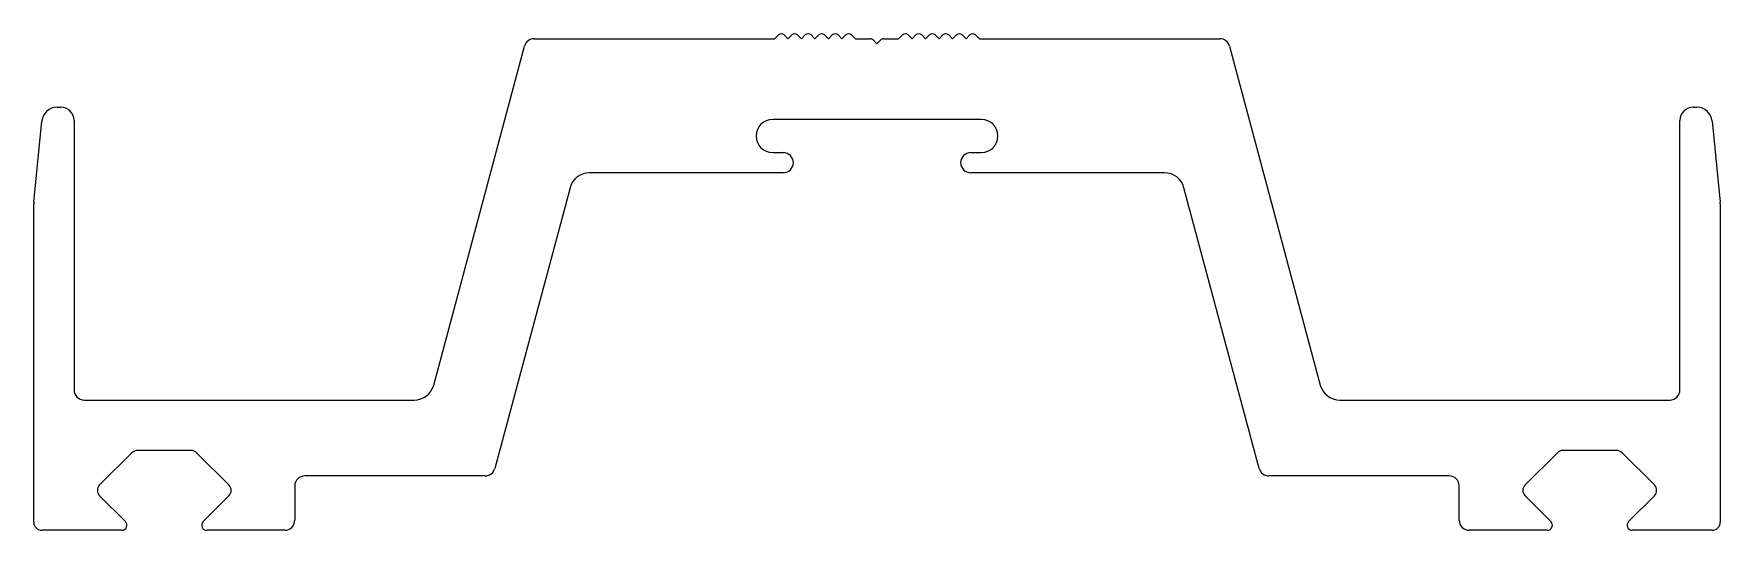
# Model space of a CAD drawing. Extents: x -42.5 to 41.2, y 0.5 to 25.2.
import ezdxf

# ---------------------------------------------------------------- set-up
doc = ezdxf.new("R2010")
doc.units = 0
doc.layers.add('ALUMINUM_SECTION', color=4, linetype='CONTINUOUS')

msp = doc.modelspace()

# ---------------------------------------------------------------- linework, layer by layer
at = {"layer": 'ALUMINUM_SECTION', "color": 7}
for p, q in [((-22.666, 7.716), (-18.16, 24.532)), ((-17.677, 24.903), (-5.76, 24.903)), ((-5.76, 24.903), (-5.569, 25.093)), ((-5.282, 25.093), (-5.092, 24.903)), ((-5.092, 24.903), (-4.901, 25.093)), ((-4.614, 25.093), (-4.423, 24.903)), ((-4.423, 24.903), (-4.233, 25.093)), ((-3.945, 25.093), (-3.755, 24.903)), ((-3.755, 24.903), (-3.564, 25.093)), ((-3.277, 25.093), (-3.087, 24.903)), ((-3.087, 24.903), (-2.896, 25.093)), ((-2.609, 25.093), (-2.418, 24.903)), ((-2.418, 24.903), (-2.228, 25.093)), ((-1.94, 25.093), (-1.75, 24.903)), ((-1.75, 24.903), (-1.01, 24.903)), ((-0.866, 24.843), (-0.676, 24.653)), ((-0.676, 24.653), (-0.485, 24.843)), ((-0.342, 24.903), (0.398, 24.903)), ((0.398, 24.903), (0.589, 25.093)), ((0.876, 25.093), (1.067, 24.903)), ((1.067, 24.903), (1.257, 25.093)), ((1.545, 25.093), (1.735, 24.903)), ((1.735, 24.903), (1.926, 25.093)), ((2.213, 25.093), (2.403, 24.903)), ((2.403, 24.903), (2.594, 25.093)), ((2.881, 25.093), (3.072, 24.903)), ((3.072, 24.903), (3.262, 25.093)), ((3.55, 25.093), (3.74, 24.903)), ((3.74, 24.903), (3.931, 25.093)), ((4.218, 25.093), (4.408, 24.903)), ((4.408, 24.903), (16.325, 24.903)), ((16.808, 24.532), (21.314, 7.716)), ((-41.343, 21.503), (-41.166, 21.503)), ((39.814, 21.503), (39.991, 21.503)), ((-42.502, 16.793), (-42.099, 20.819)), ((-40.506, 20.843), (-40.506, 7.475)), ((4.499, 20.903), (-5.851, 20.903)), ((39.154, 7.475), (39.154, 20.843)), ((40.748, 20.819), (41.15, 16.793)), ((-5.851, 19.253), (-5.326, 19.253)), ((3.974, 19.253), (4.499, 19.253)), ((-5.326, 18.253), (-14.934, 18.253)), ((13.583, 18.253), (3.974, 18.253)), ((-15.9, 17.512), (-19.632, 3.583)), ((18.281, 3.583), (14.548, 17.512)), ((-42.506, 0.912), (-42.506, 16.718)), ((41.154, 16.718), (41.154, 0.912)), ((-40.006, 6.975), (-40.006, 6.975)), ((-40.006, 6.975), (-23.632, 6.975)), ((22.28, 6.975), (38.654, 6.975)), ((-37.637, 4.363), (-39.237, 2.763)), ((-34.693, 4.475), (-37.368, 4.475)), ((-32.824, 2.763), (-34.424, 4.363)), ((33.072, 4.363), (31.472, 2.763)), ((36.016, 4.475), (33.342, 4.475)), ((37.886, 2.763), (36.286, 4.363)), ((-29.556, 2.712), (-29.556, 1.012)), ((-20.115, 3.212), (-29.056, 3.212)), ((27.704, 3.212), (18.764, 3.212)), ((28.204, 1.012), (28.204, 2.712)), ((-39.237, 2.224), (-37.959, 0.946)), ((-34.102, 0.946), (-32.824, 2.224)), ((31.472, 2.224), (32.75, 0.946)), ((36.608, 0.946), (37.886, 2.224)), ((-38.139, 0.512), (-42.106, 0.512)), ((-30.056, 0.512), (-33.922, 0.512)), ((32.571, 0.512), (28.704, 0.512)), ((40.754, 0.512), (36.787, 0.512))]:
    msp.add_line(p, q, dxfattribs=at)
for centre, radius, start, end in [((-5.426, 24.95), 0.203, 45, 135), ((-4.757, 24.95), 0.203, 45, 135), ((-4.089, 24.95), 0.203, 45, 135), ((-3.421, 24.95), 0.203, 45, 135), ((-2.752, 24.95), 0.203, 45, 135), ((-2.084, 24.95), 0.203, 45, 135), ((0.733, 24.95), 0.203, 45, 135), ((1.401, 24.95), 0.203, 45, 135), ((2.069, 24.95), 0.203, 45, 135), ((2.738, 24.95), 0.203, 45, 135), ((3.406, 24.95), 0.203, 45, 135), ((4.074, 24.95), 0.203, 45, 135), ((-17.677, 24.403), 0.5, 90, 165), ((-1.01, 24.7), 0.203, 45, 90), ((-0.342, 24.7), 0.203, 90, 135), ((16.325, 24.403), 0.5, 15, 90), ((-41.343, 20.743), 0.76, 90.00016, 174.28941), ((-41.166, 20.843), 0.66, 360, 90.00016), ((39.814, 20.843), 0.66, 89.99984, 180), ((39.991, 20.743), 0.76, 5.71059, 89.99984), ((-5.851, 20.078), 0.825, 90, 270), ((4.499, 20.078), 0.825, 270, 90), ((-5.326, 18.753), 0.5, 270, 90), ((3.974, 18.753), 0.5, 90, 270), ((-14.934, 17.253), 1, 90, 165), ((13.583, 17.253), 1, 15, 90), ((-41.746, 16.718), 0.76, 174.28941, 180), ((40.394, 16.718), 0.76, 0, 5.71059), ((-23.632, 7.975), 1, 270, 345), ((22.28, 7.975), 1, 195, 270), ((-40.006, 7.475), 0.5, 180, 270), ((38.654, 7.475), 0.5, 270, 360), ((-37.368, 4.094), 0.381, 90.00014, 135.00006), ((-34.693, 4.094), 0.381, 44.99987, 89.99978), ((33.342, 4.094), 0.381, 90.00022, 135.00013), ((36.016, 4.094), 0.381, 44.99994, 89.99986), ((-20.115, 3.712), 0.5, 270, 345), ((18.764, 3.712), 0.5, 195, 270), ((-38.968, 2.494), 0.381, 134.99996, 225.00004), ((-33.093, 2.494), 0.381, 314.99996, 45.00004), ((-29.056, 2.712), 0.5, 90, 180), ((27.704, 2.712), 0.5, 360, 90), ((31.742, 2.494), 0.381, 134.99996, 225.00004), ((37.616, 2.494), 0.381, 314.99996, 45.00004), ((-42.106, 0.912), 0.4, 180, 270), ((-38.139, 0.766), 0.254, 269.99998, 45.00004), ((-33.922, 0.766), 0.254, 135, 270), ((-30.056, 1.012), 0.5, 270, 0), ((28.704, 1.012), 0.5, 180, 270), ((32.571, 0.766), 0.254, 270, 45), ((36.787, 0.766), 0.254, 134.99996, 270.00002), ((40.754, 0.912), 0.4, 270, 0)]:
    msp.add_arc(centre, radius, start, end, dxfattribs=at)

doc.saveas('drawing.dxf')
